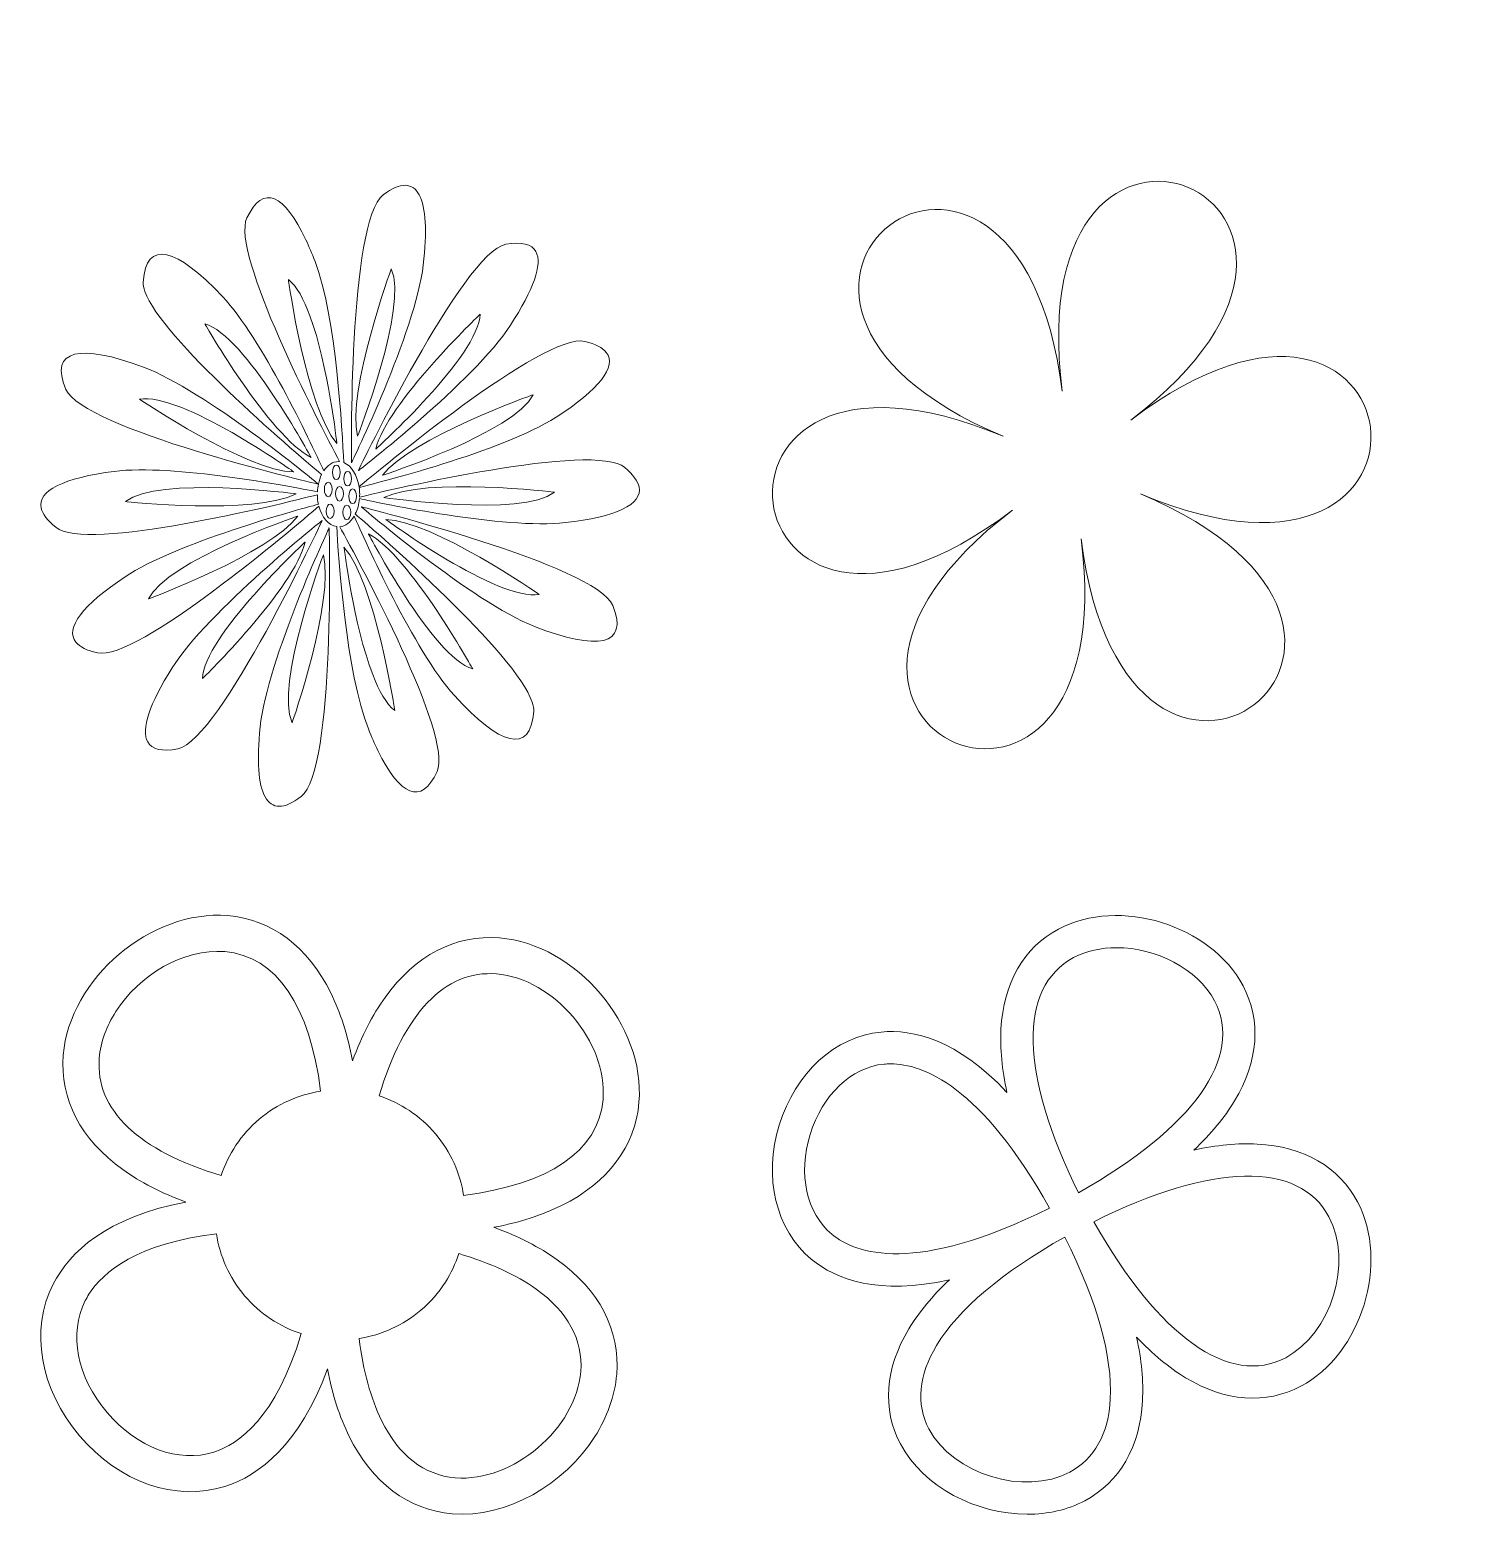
# Model space of a CAD drawing. Header units: inches. Extents: x 0.4 to 12.4, y -11.6 to 0.8.
import ezdxf

# ---------------------------------------------------------------- set-up
doc = ezdxf.new("R2010")
doc.units = ezdxf.units.IN
doc.header["$MEASUREMENT"] = 0
doc.layers.add('Layer 1', color=7, linetype='Continuous')

msp = doc.modelspace()

# ---------------------------------------------------------------- linework, layer by layer
at = {"layer": 'Layer 1', "lineweight": 0}
for points, knots in [([(9.55, -2.419), (11.973, -0.577), (8.594, 0.841), (8.977, -2.178), (8.594, 0.841), (5.676, -1.377), (8.482, -2.554), (5.676, -1.377), (6.138, -5.012), (8.561, -3.171), (6.138, -5.012), (9.517, -6.43), (9.134, -3.411), (9.517, -6.43), (12.435, -4.213), (9.629, -3.035), (12.435, -4.213), (11.973, -0.577), (9.55, -2.419)], [0, 0, 0, 0, 1, 1, 1, 2, 2, 2, 3, 3, 3, 4, 4, 4, 5, 5, 5, 6, 6, 6, 6]), ([(5.442, -2.977), (5.431, -2.928), (5.392, -2.874), (5.323, -2.815), (5.063, -2.597), (3.34, -3.006), (3.107, -3.062), (3.107, -3.054), (3.108, -3.046), (3.108, -3.038), (3.108, -3.018), (3.106, -3), (3.104, -2.981), (3.219, -2.953), (4.301, -2.683), (4.75, -2.394), (5.105, -2.164), (5.261, -1.972), (5.168, -1.854), (5.137, -1.814), (5.078, -1.783), (4.989, -1.762), (4.652, -1.68), (3.231, -2.868), (3.103, -2.976), (3.088, -2.877), (3.039, -2.799), (2.975, -2.774), (2.964, -2.52), (2.911, -1.549), (2.735, -1.094), (2.71, -1.028), (2.684, -0.968), (2.659, -0.913), (2.48, -0.534), (2.302, -0.443), (2.166, -0.731), (2.029, -1.021), (2.764, -2.434), (2.94, -2.765), (2.937, -2.765), (2.934, -2.765), (2.931, -2.765), (2.883, -2.765), (2.84, -2.795), (2.808, -2.843), (2.692, -2.59), (2.291, -1.739), (1.965, -1.39), (1.58, -0.978), (1.322, -0.904), (1.3, -1.267), (1.299, -1.289), (1.304, -1.316), (1.314, -1.345), (1.451, -1.735), (2.543, -2.666), (2.79, -2.873), (2.779, -2.897), (2.77, -2.924), (2.763, -2.954), (2.722, -2.919), (1.819, -2.171), (1.303, -1.977), (0.775, -1.779), (0.512, -1.827), (0.654, -2.162), (0.793, -2.491), (2.697, -2.939), (2.763, -2.954), (2.759, -2.975), (2.756, -2.996), (2.755, -3.018), (2.521, -2.971), (1.548, -2.785), (1.058, -2.847), (0.638, -2.901), (0.414, -3.008), (0.448, -3.154), (0.459, -3.203), (0.499, -3.257), (0.569, -3.314), (0.824, -3.522), (2.443, -3.122), (2.755, -3.042), (2.755, -3.07), (2.758, -3.097), (2.763, -3.122), (2.573, -3.172), (1.572, -3.446), (1.148, -3.728), (0.796, -3.962), (0.643, -4.157), (0.738, -4.274), (0.769, -4.312), (0.829, -4.343), (0.918, -4.363), (1.244, -4.437), (2.559, -3.317), (2.767, -3.138), (2.791, -3.231), (2.848, -3.299), (2.916, -3.308), (2.929, -3.538), (2.995, -4.537), (3.181, -4.998), (3.207, -5.064), (3.234, -5.124), (3.26, -5.178), (3.444, -5.555), (3.623, -5.642), (3.755, -5.353), (3.891, -5.054), (3.098, -3.594), (2.941, -3.309), (2.989, -3.305), (3.032, -3.272), (3.062, -3.22), (3.149, -3.419), (3.562, -4.347), (3.899, -4.719), (4.278, -5.137), (4.535, -5.215), (4.562, -4.852), (4.564, -4.83), (4.559, -4.803), (4.549, -4.774), (4.413, -4.367), (3.257, -3.363), (3.071, -3.203), (3.09, -3.167), (3.102, -3.123), (3.106, -3.074), (3.28, -3.113), (4.315, -3.333), (4.827, -3.275), (5.247, -3.228), (5.473, -3.124), (5.442, -2.977)], [0, 0, 0, 0, 1, 1, 1, 2, 2, 2, 3, 3, 3, 4, 4, 4, 5, 5, 5, 6, 6, 6, 7, 7, 7, 8, 8, 8, 9, 9, 9, 10, 10, 10, 11, 11, 11, 12, 12, 12, 13, 13, 13, 14, 14, 14, 15, 15, 15, 16, 16, 16, 17, 17, 17, 18, 18, 18, 19, 19, 19, 20, 20, 20, 21, 21, 21, 22, 22, 22, 23, 23, 23, 24, 24, 24, 25, 25, 25, 26, 26, 26, 27, 27, 27, 28, 28, 28, 29, 29, 29, 30, 30, 30, 31, 31, 31, 32, 32, 32, 33, 33, 33, 34, 34, 34, 35, 35, 35, 36, 36, 36, 37, 37, 37, 38, 38, 38, 39, 39, 39, 40, 40, 40, 41, 41, 41, 42, 42, 42, 43, 43, 43, 44, 44, 44, 45, 45, 45, 46, 46, 46, 46]), ([(3.639, -1.124), (3.672, -0.844), (3.662, -0.643), (3.606, -0.539), (3.551, -0.435), (3.451, -0.428), (3.305, -0.537), (3.014, -0.755), (3.039, -2.777), (3.039, -2.777), (3.039, -2.777), (3.573, -1.684), (3.639, -1.124)], [0, 0, 0, 0, 1, 1, 1, 2, 2, 2, 3, 3, 3, 4, 4, 4, 4]), ([(4.368, -1.626), (4.56, -1.331), (4.637, -1.116), (4.58, -1.012), (4.545, -0.949), (4.463, -0.927), (4.329, -0.951), (3.972, -1.017), (3.097, -2.841), (3.097, -2.841), (3.097, -2.841), (4.06, -2.099), (4.368, -1.626)], [0, 0, 0, 0, 1, 1, 1, 2, 2, 2, 3, 3, 3, 4, 4, 4, 4]), ([(3.372, -1.155), (3.517, -1.47), (3.09, -2.553), (3.09, -2.553), (3, -2.173), (3.372, -1.155), (3.372, -1.155)], [0, 0, 0, 0, 1, 1, 1, 2, 2, 2, 2]), ([(2.513, -1.246), (2.582, -1.299), (2.642, -1.41), (2.693, -1.548), (2.845, -1.962), (2.918, -2.614), (2.918, -2.614), (2.661, -2.32), (2.513, -1.246), (2.513, -1.246)], [0, 0, 0, 0, 1, 1, 1, 2, 2, 2, 3, 3, 3, 3]), ([(1.815, -1.615), (2.149, -1.706), (2.702, -2.731), (2.702, -2.731), (2.354, -2.555), (1.815, -1.615), (1.815, -1.615)], [0, 0, 0, 0, 1, 1, 1, 2, 2, 2, 2]), ([(4.114, -1.535), (4.105, -1.881), (3.242, -2.662), (3.242, -2.662), (3.33, -2.283), (4.114, -1.535), (4.114, -1.535)], [0, 0, 0, 0, 1, 1, 1, 2, 2, 2, 2]), ([(1.27, -2.245), (1.609, -2.179), (2.559, -2.852), (2.559, -2.852), (2.169, -2.848), (1.27, -2.245), (1.27, -2.245)], [0, 0, 0, 0, 1, 1, 1, 2, 2, 2, 2]), ([(4.556, -2.207), (4.406, -2.519), (3.299, -2.88), (3.299, -2.88), (3.534, -2.57), (4.556, -2.207), (4.556, -2.207)], [0, 0, 0, 0, 1, 1, 1, 2, 2, 2, 2]), ([(2.88, -2.855), (2.88, -2.822), (2.895, -2.794), (2.913, -2.794), (2.931, -2.794), (2.946, -2.822), (2.946, -2.855), (2.946, -2.889), (2.931, -2.916), (2.913, -2.916), (2.895, -2.916), (2.88, -2.889), (2.88, -2.855)], [0, 0, 0, 0, 1, 1, 1, 2, 2, 2, 3, 3, 3, 4, 4, 4, 4]), ([(3.008, -2.847), (3.026, -2.847), (3.04, -2.874), (3.04, -2.908), (3.04, -2.941), (3.026, -2.969), (3.008, -2.969), (2.99, -2.969), (2.975, -2.941), (2.975, -2.908), (2.975, -2.874), (2.99, -2.847), (3.008, -2.847)], [0, 0, 0, 0, 1, 1, 1, 2, 2, 2, 3, 3, 3, 4, 4, 4, 4]), ([(1.153, -3.1), (1.422, -2.883), (2.577, -3.034), (2.577, -3.034), (2.231, -3.213), (1.153, -3.1), (1.153, -3.1)], [0, 0, 0, 0, 1, 1, 1, 2, 2, 2, 2]), ([(2.845, -2.937), (2.863, -2.937), (2.878, -2.964), (2.878, -2.998), (2.878, -3.031), (2.863, -3.059), (2.845, -3.059), (2.827, -3.059), (2.813, -3.031), (2.813, -2.998), (2.813, -2.964), (2.827, -2.937), (2.845, -2.937)], [0, 0, 0, 0, 1, 1, 1, 2, 2, 2, 3, 3, 3, 4, 4, 4, 4]), ([(2.939, -3.095), (2.921, -3.095), (2.907, -3.068), (2.907, -3.034), (2.907, -3.001), (2.921, -2.973), (2.939, -2.973), (2.958, -2.973), (2.972, -3.001), (2.972, -3.034), (2.972, -3.068), (2.958, -3.095), (2.939, -3.095)], [0, 0, 0, 0, 1, 1, 1, 2, 2, 2, 3, 3, 3, 4, 4, 4, 4]), ([(3.311, -3.066), (3.66, -2.892), (4.736, -3.021), (4.736, -3.021), (4.463, -3.234), (3.311, -3.066), (3.311, -3.066)], [0, 0, 0, 0, 1, 1, 1, 2, 2, 2, 2]), ([(3.049, -3.116), (3.031, -3.116), (3.017, -3.089), (3.017, -3.055), (3.017, -3.021), (3.031, -2.994), (3.049, -2.994), (3.067, -2.994), (3.082, -3.021), (3.082, -3.055), (3.082, -3.089), (3.067, -3.116), (3.049, -3.116)], [0, 0, 0, 0, 1, 1, 1, 2, 2, 2, 3, 3, 3, 4, 4, 4, 4]), ([(1.345, -3.912), (1.49, -3.597), (2.591, -3.22), (2.591, -3.22), (2.361, -3.534), (1.345, -3.912), (1.345, -3.912)], [0, 0, 0, 0, 1, 1, 1, 2, 2, 2, 2]), ([(2.861, -3.241), (2.843, -3.241), (2.829, -3.214), (2.829, -3.18), (2.829, -3.147), (2.843, -3.12), (2.861, -3.12), (2.879, -3.12), (2.894, -3.147), (2.894, -3.18), (2.894, -3.214), (2.879, -3.241), (2.861, -3.241)], [0, 0, 0, 0, 1, 1, 1, 2, 2, 2, 3, 3, 3, 4, 4, 4, 4]), ([(3.001, -3.25), (2.983, -3.25), (2.968, -3.223), (2.968, -3.189), (2.968, -3.156), (2.983, -3.129), (3.001, -3.129), (3.019, -3.129), (3.033, -3.156), (3.033, -3.189), (3.033, -3.223), (3.019, -3.25), (3.001, -3.25)], [0, 0, 0, 0, 1, 1, 1, 2, 2, 2, 3, 3, 3, 4, 4, 4, 4]), ([(3.122, -3.143), (3.122, -3.143), (4.044, -3.936), (4.569, -4.142), (5.094, -4.348), (5.359, -4.304), (5.222, -3.967), (5.084, -3.63), (3.122, -3.143), (3.122, -3.143)], [0, 0, 0, 0, 1, 1, 1, 2, 2, 2, 3, 3, 3, 3]), ([(1.541, -4.489), (1.353, -4.787), (1.279, -5.004), (1.338, -5.107), (1.373, -5.169), (1.455, -5.19), (1.589, -5.164), (1.946, -5.092), (2.795, -3.257), (2.795, -3.257), (2.795, -3.257), (1.842, -4.013), (1.541, -4.489)], [0, 0, 0, 0, 1, 1, 1, 2, 2, 2, 3, 3, 3, 4, 4, 4, 4]), ([(2.277, -4.981), (2.248, -5.261), (2.261, -5.462), (2.318, -5.565), (2.375, -5.668), (2.475, -5.674), (2.619, -5.563), (2.907, -5.341), (2.853, -3.319), (2.853, -3.319), (2.853, -3.319), (2.335, -4.42), (2.277, -4.981)], [0, 0, 0, 0, 1, 1, 1, 2, 2, 2, 3, 3, 3, 4, 4, 4, 4]), ([(3.327, -3.249), (3.716, -3.258), (4.607, -3.874), (4.607, -3.874), (4.266, -3.936), (3.327, -3.249), (3.327, -3.249)], [0, 0, 0, 0, 1, 1, 1, 2, 2, 2, 2]), ([(1.796, -4.577), (1.8, -4.231), (2.652, -3.437), (2.652, -3.437), (2.57, -3.818), (1.796, -4.577), (1.796, -4.577)], [0, 0, 0, 0, 1, 1, 1, 2, 2, 2, 2]), ([(4.052, -4.497), (3.719, -4.4), (3.181, -3.368), (3.181, -3.368), (3.527, -3.549), (4.052, -4.497), (4.052, -4.497)], [0, 0, 0, 0, 1, 1, 1, 2, 2, 2, 2]), ([(2.544, -4.946), (2.394, -4.634), (2.805, -3.545), (2.805, -3.545), (2.9, -3.923), (2.544, -4.946), (2.544, -4.946)], [0, 0, 0, 0, 1, 1, 1, 2, 2, 2, 2]), ([(3.401, -4.843), (3.331, -4.791), (3.27, -4.681), (3.217, -4.543), (3.058, -4.132), (2.977, -3.481), (2.977, -3.481), (3.238, -3.771), (3.401, -4.843), (3.401, -4.843)], [0, 0, 0, 0, 1, 1, 1, 2, 2, 2, 3, 3, 3, 3]), ([(11.443, -8.946), (11.289, -8.656), (10.992, -8.485), (10.606, -8.465), (10.445, -8.456), (10.268, -8.473), (10.077, -8.515), (10.219, -8.38), (10.332, -8.243), (10.416, -8.105), (10.616, -7.775), (10.641, -7.433), (10.487, -7.143), (10.218, -6.635), (9.454, -6.4), (8.946, -6.669), (8.655, -6.823), (8.485, -7.12), (8.465, -7.506), (8.456, -7.666), (8.473, -7.843), (8.515, -8.033), (8.098, -7.593), (7.732, -7.503), (7.463, -7.529), (7.08, -7.565), (6.747, -7.87), (6.613, -8.306), (6.479, -8.741), (6.584, -9.181), (6.88, -9.426), (7.088, -9.598), (7.442, -9.729), (8.034, -9.599), (7.892, -9.733), (7.78, -9.869), (7.696, -10.007), (7.496, -10.337), (7.471, -10.679), (7.625, -10.969), (7.817, -11.332), (8.262, -11.556), (8.685, -11.556), (8.855, -11.556), (9.021, -11.52), (9.166, -11.443), (9.457, -11.289), (9.627, -10.992), (9.647, -10.607), (9.656, -10.445), (9.639, -10.268), (9.597, -10.077), (9.732, -10.219), (9.869, -10.332), (10.007, -10.416), (10.337, -10.616), (10.679, -10.641), (10.969, -10.487), (11.478, -10.218), (11.712, -9.454), (11.443, -8.946)], [0, 0, 0, 0, 1, 1, 1, 2, 2, 2, 3, 3, 3, 4, 4, 4, 5, 5, 5, 6, 6, 6, 7, 7, 7, 8, 8, 8, 9, 9, 9, 10, 10, 10, 11, 11, 11, 12, 12, 12, 13, 13, 13, 14, 14, 14, 15, 15, 15, 16, 16, 16, 17, 17, 17, 18, 18, 18, 19, 19, 19, 20, 20, 20, 20]), ([(5.441, -8.116), (5.494, -7.476), (4.917, -6.796), (4.276, -6.743), (3.91, -6.713), (3.571, -6.89), (3.32, -7.24), (3.215, -7.387), (3.125, -7.564), (3.049, -7.769), (3.008, -7.554), (2.947, -7.365), (2.867, -7.203), (2.677, -6.817), (2.371, -6.587), (2.005, -6.557), (1.365, -6.505), (0.685, -7.082), (0.632, -7.722), (0.602, -8.088), (0.779, -8.428), (1.129, -8.678), (1.276, -8.783), (1.451, -8.873), (1.656, -8.949), (0.992, -9.076), (0.686, -9.366), (0.548, -9.635), (0.352, -10.016), (0.438, -10.513), (0.768, -10.901), (1.097, -11.289), (1.574, -11.455), (1.982, -11.324), (2.269, -11.232), (2.606, -10.978), (2.839, -10.343), (2.88, -10.557), (2.941, -10.745), (3.02, -10.906), (3.211, -11.293), (3.517, -11.522), (3.882, -11.552), (4.34, -11.59), (4.817, -11.306), (5.072, -10.908), (5.174, -10.748), (5.24, -10.57), (5.255, -10.387), (5.285, -10.021), (5.109, -9.682), (4.758, -9.431), (4.611, -9.326), (4.435, -9.236), (4.229, -9.16), (4.444, -9.119), (4.633, -9.058), (4.795, -8.978), (5.182, -8.788), (5.411, -8.482), (5.441, -8.116)], [0, 0, 0, 0, 1, 1, 1, 2, 2, 2, 3, 3, 3, 4, 4, 4, 5, 5, 5, 6, 6, 6, 7, 7, 7, 8, 8, 8, 9, 9, 9, 10, 10, 10, 11, 11, 11, 12, 12, 12, 13, 13, 13, 14, 14, 14, 15, 15, 15, 16, 16, 16, 17, 17, 17, 18, 18, 18, 19, 19, 19, 20, 20, 20, 20]), ([(2.268, -8.258), (2.116, -8.387), (2.01, -8.551), (1.952, -8.727), (1.266, -8.524), (0.897, -8.181), (0.933, -7.747), (0.944, -7.612), (0.994, -7.479), (1.071, -7.359), (1.266, -7.053), (1.636, -6.83), (1.981, -6.858), (2.414, -6.893), (2.693, -7.313), (2.782, -8.023), (2.598, -8.051), (2.42, -8.129), (2.268, -8.258)], [0, 0, 0, 0, 1, 1, 1, 2, 2, 2, 3, 3, 3, 4, 4, 4, 5, 5, 5, 6, 6, 6, 6]), ([(9.072, -6.908), (9.18, -6.851), (9.304, -6.825), (9.431, -6.825), (9.757, -6.825), (10.104, -6.996), (10.249, -7.269), (10.496, -7.737), (10.073, -8.33), (9.113, -8.871), (8.622, -7.884), (8.605, -7.156), (9.072, -6.908)], [0, 0, 0, 0, 1, 1, 1, 2, 2, 2, 3, 3, 3, 4, 4, 4, 4]), ([(3.976, -8.893), (3.947, -8.709), (3.87, -8.531), (3.741, -8.379), (3.612, -8.227), (3.448, -8.121), (3.271, -8.063), (3.475, -7.377), (3.818, -7.008), (4.252, -7.044), (4.731, -7.083), (5.18, -7.612), (5.141, -8.092), (5.105, -8.526), (4.685, -8.804), (3.976, -8.893)], [0, 0, 0, 0, 1, 1, 1, 2, 2, 2, 3, 3, 3, 4, 4, 4, 5, 5, 5, 5]), ([(7.052, -9.218), (6.84, -9.043), (6.769, -8.716), (6.871, -8.385), (6.973, -8.054), (7.215, -7.823), (7.488, -7.797), (7.505, -7.796), (7.524, -7.795), (7.543, -7.795), (7.813, -7.795), (8.296, -7.976), (8.871, -8.999), (7.745, -9.561), (7.25, -9.381), (7.052, -9.218)], [0, 0, 0, 0, 1, 1, 1, 2, 2, 2, 3, 3, 3, 4, 4, 4, 5, 5, 5, 5]), ([(10.843, -10.249), (10.375, -10.496), (9.782, -10.073), (9.241, -9.113), (10.228, -8.622), (10.956, -8.605), (11.204, -9.072), (11.406, -9.453), (11.224, -10.047), (10.843, -10.249)], [0, 0, 0, 0, 1, 1, 1, 2, 2, 2, 3, 3, 3, 3]), ([(1.89, -11.037), (1.598, -11.131), (1.248, -11.001), (0.998, -10.706), (0.747, -10.412), (0.676, -10.045), (0.816, -9.772), (0.825, -9.755), (0.835, -9.737), (0.847, -9.719), (0.966, -9.532), (1.249, -9.296), (1.911, -9.214), (1.939, -9.399), (2.017, -9.578), (2.147, -9.731), (2.274, -9.881), (2.437, -9.989), (2.619, -10.048), (2.412, -10.751), (2.095, -10.971), (1.89, -11.037)], [0, 0, 0, 0, 1, 1, 1, 2, 2, 2, 3, 3, 3, 4, 4, 4, 5, 5, 5, 6, 6, 6, 7, 7, 7, 7]), ([(9.378, -10.593), (9.363, -10.884), (9.246, -11.095), (9.04, -11.204), (8.659, -11.406), (8.065, -11.224), (7.863, -10.843), (7.754, -10.637), (7.776, -10.396), (7.927, -10.147), (8.112, -9.841), (8.472, -9.537), (8.999, -9.241), (9.269, -9.782), (9.396, -10.236), (9.378, -10.593)], [0, 0, 0, 0, 1, 1, 1, 2, 2, 2, 3, 3, 3, 4, 4, 4, 5, 5, 5, 5]), ([(4.583, -9.676), (4.847, -9.866), (4.976, -10.103), (4.955, -10.363), (4.916, -10.842), (4.387, -11.291), (3.907, -11.252), (3.647, -11.23), (3.434, -11.065), (3.291, -10.773), (3.2, -10.588), (3.137, -10.359), (3.103, -10.088), (3.292, -10.059), (3.47, -9.978), (3.62, -9.852), (3.701, -9.783), (3.769, -9.704), (3.824, -9.618), (3.872, -9.543), (3.909, -9.463), (3.936, -9.38), (4.199, -9.458), (4.415, -9.556), (4.583, -9.676)], [0, 0, 0, 0, 1, 1, 1, 2, 2, 2, 3, 3, 3, 4, 4, 4, 5, 5, 5, 6, 6, 6, 7, 7, 7, 8, 8, 8, 8])]:
    msp.add_open_spline(points, degree=3, knots=knots, dxfattribs=at)

doc.saveas('drawing.dxf')
